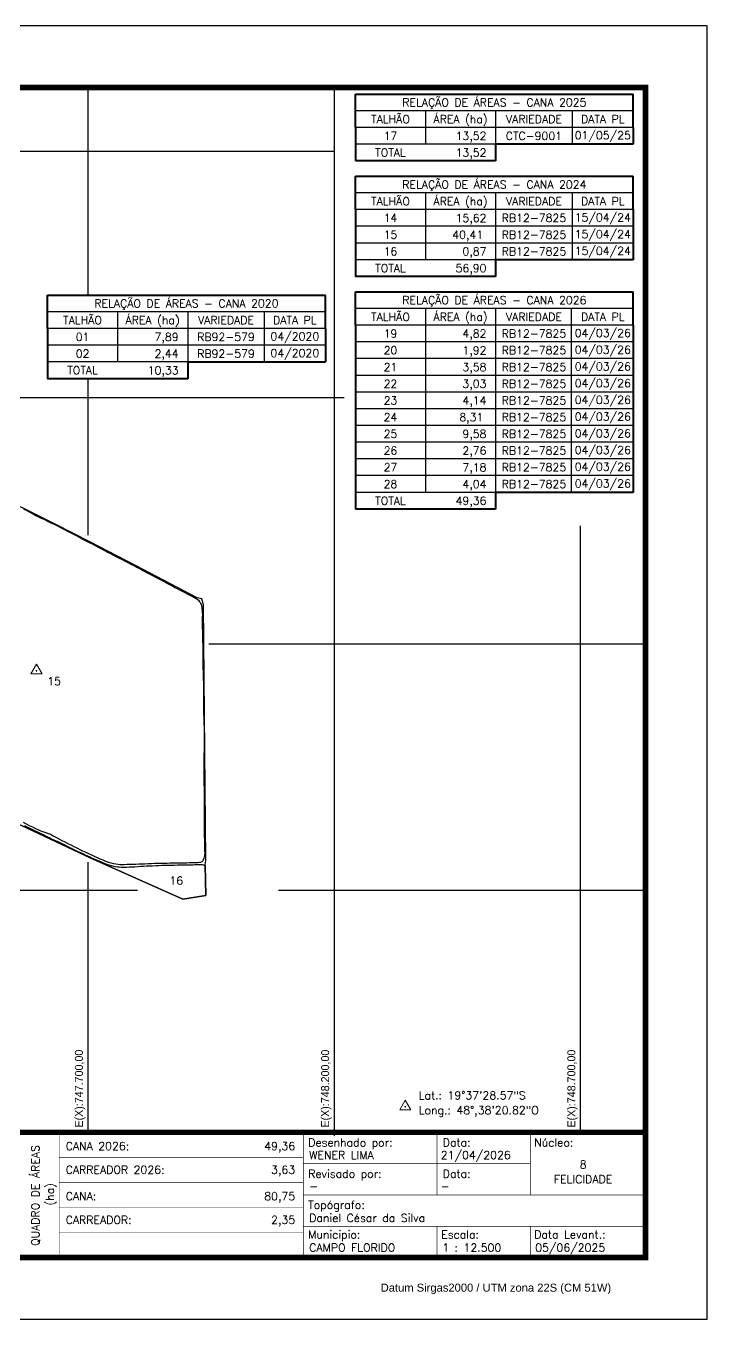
# Model space of a CAD drawing. Header units: feet. Extents: x 745245 to 748958, y 7827029 to 7829654.
# Drawn here: x 747574 to 748958, y 7827029 to 7829654 of the extents above; entities that cross this region are included whole.
import ezdxf
from ezdxf.enums import TextEntityAlignment as Align

# ---------------------------------------------------------------- set-up
doc = ezdxf.new("R2010")
doc.units = ezdxf.units.FT
doc.header["$MEASUREMENT"] = 0
doc.linetypes.add('LIN0', pattern=[0])
for name, color, linetype in [('0114001202', 1, 'Continuous'), ('0114001202015', 5, 'Continuous'), ('0114001202016', 5, 'Continuous'), ('MALHA', 8, 'Continuous'), ('MARGEM', 5, 'Continuous'), ('QUADRO_DE_AREAS_CANA_2026', 7, 'Continuous'), ('QUADRO_DE_AREAS_CANA_ANTIGA', 7, 'Continuous'), ('TEXTO', 7, 'Continuous')]:
    doc.layers.add(name, color=color, linetype=linetype)
doc.styles.add('marcelo', font='arial.ttf')
doc.styles.add('Simplex', font='simplex.shx')

msp = doc.modelspace()

# ---------------------------------------------------------------- linework, layer by layer
at = {"layer": '0114001202'}
msp.add_lwpolyline([(747505.6, 7828059.2), (747704.6, 7827965.7), (747892.9, 7827882), (747939.6, 7827889), (747938.2, 7827952.1), (747939.5, 7827960.2), (747934.9, 7828479.3), (747931.8, 7828491.2), (747921.9, 7828493.3), (747798.4, 7828558.2), (747703.8, 7828607.2), (747634.8, 7828642.5), (747591.5, 7828664.2), (747491.2, 7828713.2)], dxfattribs=at)
at = {"layer": '0114001202015'}
msp.add_lwpolyline([(747568.5, 7828037.9), (747574.9, 7828034.7), (747581.2, 7828031.5), (747587.6, 7828028.4), (747593.9, 7828025.4), (747600.1, 7828022.5), (747606.2, 7828019.8), (747612.4, 7828018), (747618.4, 7828015.9), (747623.9, 7828013.4), (747629.5, 7828010.5), (747635.2, 7828007.7), (747641, 7828004.5), (747647, 7828001.2), (747653.2, 7827998.1), (747659.5, 7827995), (747665.7, 7827991.9), (747671.8, 7827988.9), (747677.9, 7827985.9), (747683.7, 7827982.9), (747689.5, 7827979.9), (747696.2, 7827976.9), (747701.3, 7827974.5), (747707.2, 7827971.9), (747713, 7827969.2), (747718.8, 7827966.6), (747724.5, 7827964), (747730.2, 7827961.5), (747736.1, 7827959.2), (747742, 7827957), (747747.5, 7827955.3), (747752.3, 7827954.1), (747756.9, 7827953.2), (747761.3, 7827952.6), (747765.5, 7827952.3), (747769.9, 7827952.2), (747774, 7827952.2), (747779.9, 7827952.6), (747785.6, 7827952.8), (747791.4, 7827953), (747797.5, 7827953.1), (747803.7, 7827953.2), (747809.9, 7827953.4), (747816.1, 7827953.7), (747822.5, 7827954.1), (747829.1, 7827954.4), (747835.8, 7827954.7), (747842.4, 7827954.9), (747848.9, 7827955), (747855.2, 7827955.2), (747861.3, 7827955.2), (747867.2, 7827955.4), (747872.9, 7827955.7), (747878.6, 7827955.8), (747884.4, 7827955.7), (747890.3, 7827955.6), (747896, 7827955.7), (747901.3, 7827955.7), (747906.4, 7827955.9), (747911.3, 7827956.2), (747916, 7827956.5), (747920.1, 7827956.4), (747923.6, 7827956.5), (747926.5, 7827956.7), (747929, 7827957.2), (747930.9, 7827957.8), (747932.3, 7827958.3), (747933.3, 7827959.4), (747934.3, 7827960.8), (747935.4, 7827962.8), (747936.2, 7827965.2), (747936.9, 7827967.6), (747937.5, 7827969.7), (747937.9, 7827972), (747938, 7827974.9), (747937.9, 7827978.9), (747937.8, 7827983.2), (747937.6, 7827987.5), (747937.5, 7827992.2), (747937.4, 7827997.2), (747937.3, 7828002.7), (747937.1, 7828008.5), (747937.1, 7828014.4), (747937.1, 7828020.4), (747937.1, 7828026.4), (747936.9, 7828032.3), (747936.8, 7828038.1), (747936.8, 7828043.8), (747936.9, 7828049.5), (747937, 7828055.4), (747936.9, 7828061.7), (747936.9, 7828068.2), (747936.9, 7828075.2), (747936.8, 7828082.7), (747936.7, 7828090.6), (747936.7, 7828098.6), (747936.6, 7828106.8), (747936.5, 7828115.3), (747936.4, 7828123.7), (747936.4, 7828132.1), (747936.4, 7828140.4), (747936.4, 7828148.4), (747936.3, 7828155.4), (747936.4, 7828161.9), (747936.4, 7828168.9), (747936.5, 7828175.9), (747936.6, 7828182.8), (747936.6, 7828189.2), (747936.7, 7828195.5), (747936.7, 7828201.7), (747936.6, 7828207.8), (747936.6, 7828213.6), (747936.6, 7828219.3), (747936.6, 7828225.1), (747936.6, 7828231.1), (747936.5, 7828237.4), (747936.3, 7828244), (747936.2, 7828250.5), (747935.8, 7828257.1), (747935.7, 7828263.5), (747935.5, 7828270), (747935.4, 7828276.8), (747935.4, 7828283.9), (747935.5, 7828291.1), (747935.6, 7828298.4), (747935.6, 7828305.8), (747935.5, 7828313.3), (747935.4, 7828320.8), (747935.1, 7828328.3), (747934.8, 7828335.7), (747934.6, 7828343), (747934.4, 7828350.2), (747934.5, 7828357.1), (747934.5, 7828364.1), (747934.4, 7828371.1), (747934.3, 7828378.3), (747934.2, 7828385.4), (747934, 7828392.2), (747933.9, 7828398.9), (747933.8, 7828405.1), (747933.6, 7828410.8), (747933.5, 7828416.1), (747933.4, 7828421.2), (747933.3, 7828426.6), (747933.2, 7828432.1), (747933.1, 7828437.8), (747933.1, 7828443.2), (747933.1, 7828448.7), (747933.2, 7828454.2), (747933.3, 7828459.2), (747933.2, 7828463.4), (747932.9, 7828467.3), (747932.5, 7828470.9), (747932.1, 7828474), (747931.4, 7828476.9), (747930.7, 7828479.6), (747929.7, 7828481.8), (747929, 7828483.2), (747928.3, 7828484.2), (747927.4, 7828485.4), (747926, 7828487), (747923.5, 7828489.1), (747920, 7828491.5), (747916.3, 7828493.6), (747912.2, 7828495.8), (747907.6, 7828498.4), (747902.6, 7828501), (747897.4, 7828503.6), (747892.1, 7828506.3), (747886.8, 7828508.9), (747881.8, 7828511.4), (747876.7, 7828514), (747871.8, 7828516.9), (747866.7, 7828519.8), (747861.4, 7828522.7), (747856, 7828525.6), (747850.5, 7828528.4), (747845, 7828531.2), (747839.4, 7828534.2), (747833.7, 7828537.1), (747827.9, 7828540), (747822.4, 7828543), (747816.7, 7828545.9), (747811.1, 7828549), (747805.3, 7828552.1), (747799.6, 7828555.1), (747793.8, 7828558.1), (747787.9, 7828561.2), (747782.2, 7828564.2), (747776.3, 7828567.2), (747770.4, 7828570.3), (747764.6, 7828573.2), (747758.8, 7828576.2), (747753, 7828579.3), (747747, 7828582.4), (747740.9, 7828585.6), (747734.6, 7828588.9), (747728.2, 7828592.2), (747721.9, 7828595.5), (747715.7, 7828598.8), (747709.5, 7828602.1), (747703.1, 7828605.3), (747696.7, 7828608.7), (747690.2, 7828612.1), (747683.4, 7828615.6), (747676.8, 7828619.2), (747670.2, 7828622.5), (747663.8, 7828625.7), (747657.8, 7828628.9), (747651.7, 7828632.2), (747645.3, 7828635.4), (747638.8, 7828638.6), (747632.2, 7828642), (747625.5, 7828645.3), (747618.9, 7828648.5), (747612.4, 7828651.5), (747606.2, 7828654.3), (747600.3, 7828657), (747594.6, 7828660), (747588.7, 7828663.1), (747582.6, 7828666.4), (747576.5, 7828669.7), (747570.1, 7828673.1)], dxfattribs=at)
at = {"layer": '0114001202016'}
msp.add_lwpolyline([(747571.5, 7828031.2), (747576.2, 7828028.8), (747581.2, 7828026.3), (747586.5, 7828023.8), (747592, 7828021.2), (747597.6, 7828018.6), (747603.4, 7828015.8), (747609.4, 7828012.9), (747615.5, 7828009.9), (747621.6, 7828006.9), (747627.9, 7828003.9), (747634.1, 7828001), (747640.2, 7827998.2), (747646.2, 7827995.3), (747652, 7827992.6), (747657.8, 7827989.7), (747663.5, 7827986.9), (747669.1, 7827984), (747674.6, 7827981.3), (747680, 7827978.8), (747685.1, 7827976.5), (747690, 7827974.2), (747694.7, 7827972), (747699.4, 7827969.7), (747704.2, 7827967.5), (747709.1, 7827965.3), (747714.1, 7827963.1), (747718.9, 7827960.9), (747723.6, 7827958.7), (747728.4, 7827956.7), (747733.1, 7827954.8), (747737.9, 7827953.1), (747742.6, 7827951.4), (747747.4, 7827950), (747751.9, 7827949), (747756.3, 7827948.2), (747760.4, 7827947.6), (747764.3, 7827947.1), (747768.3, 7827946.9), (747772.9, 7827946.9), (747778.3, 7827947), (747784, 7827947.1), (747789.7, 7827947.2), (747795.5, 7827947.6), (747801.3, 7827948.2), (747807.1, 7827948.6), (747813.1, 7827948.9), (747819.1, 7827949.2), (747825.3, 7827949.4), (747831.6, 7827949.7), (747837.8, 7827950), (747844, 7827950.3), (747850.1, 7827950.6), (747856.3, 7827950.7), (747862.5, 7827950.8), (747868.9, 7827951), (747875.4, 7827951.1), (747882, 7827951.2), (747888.7, 7827951.4), (747895.3, 7827951.4), (747901.5, 7827951.3), (747907.5, 7827951.5), (747913, 7827951.7), (747917.6, 7827952), (747922, 7827952.3), (747926.2, 7827952.4), (747929.5, 7827952.2), (747932.1, 7827952), (747938.3, 7827949.9), (747939.6, 7827889), (747892.9, 7827882), (747704.6, 7827965.7), (747512.5, 7828055.9)], dxfattribs=at)
at = {"layer": 'MALHA', "color": 8, "elevation": 718}
for points in [[(747700, 7829529.4), (747700, 7829107.9)], [(748200, 7829529.4), (748200, 7827401.3)], [(746126, 7829400), (748200, 7829400)], [(747700, 7828938.2), (747700, 7828620.3)], [(745370.1, 7828900), (748220.5, 7828900)], [(748700, 7828639.6), (748700, 7827408.5)], [(747945.6, 7828400), (748832.6, 7828400)], [(747700, 7827956.8), (747700, 7827408.5)], [(747054.9, 7827900), (747800.7, 7827900)], [(748086.9, 7827900), (748832.6, 7827900)]]:
    msp.add_lwpolyline(points, dxfattribs=at)
at = {"layer": 'MARGEM', "color": 174, "linetype": 'LIN0', "elevation": 718, "flags": 128}
msp.add_lwpolyline([(748957.6, 7829654.4), (745245.1, 7829654.4), (745245.1, 7827029.4), (748957.6, 7827029.4)], close=True, dxfattribs=at)
at = {"layer": 'MARGEM', "color": 174, "linetype": 'LIN0', "const_width": 11.4, "elevation": 718, "flags": 128}
for points in [[(748832.6, 7829529.4), (745370.1, 7829529.4), (745370.1, 7827154.4), (748832.6, 7827154.4)], [(746457.6, 7827408.5), (748832.6, 7827408.5), (748832.6, 7827154.4), (746457.6, 7827154.4)]]:
    msp.add_lwpolyline(points, close=True, dxfattribs=at)
at = {"layer": 'MARGEM', "color": 174, "linetype": 'LIN0', "const_width": 1.26, "elevation": 718, "flags": 128}
for points in [[(747641.8, 7827408.5), (747641.8, 7827157.5)], [(748137.7, 7827408.5), (748137.7, 7827157.5)], [(748408.8, 7827281.4), (748408.8, 7827408.5)], [(748598.5, 7827281.4), (748598.5, 7827408.5)], [(747641.8, 7827357.7), (748137.7, 7827357.7)], [(748137.7, 7827345), (748598.5, 7827345)], [(747641.8, 7827306.9), (748137.7, 7827306.9)], [(748137.7, 7827281.4), (748832.8, 7827281.4)], [(747641.8, 7827256), (748137.7, 7827256)], [(747641.8, 7827205.2), (748137.7, 7827205.2)], [(748137.7, 7827217.9), (748832.7, 7827217.9)], [(748408.8, 7827217.9), (748408.8, 7827155)], [(748598.5, 7827217.9), (748598.5, 7827155)]]:
    msp.add_lwpolyline(points, dxfattribs=at)
at = {"layer": 'QUADRO_DE_AREAS_CANA_2026', "color": 174, "linetype": 'ByBlock', "lineweight": 40}
for p, q in [((748243.4, 7829046.7, 718), (748243.4, 7829114.6, 718)), ((748243.4, 7829114.6, 718), (748807.6, 7829114.6, 718)), ((748807.6, 7829046.7, 718), (748807.6, 7829114.6, 718)), ((748243.4, 7829046.7, 718), (748243.4, 7828707.5, 718)), ((748807.6, 7829046.7, 718), (748807.6, 7828707.5, 718)), ((748243.4, 7828707.5, 718), (748243.4, 7828673.5, 718)), ((748807.6, 7828707.5, 718), (748528, 7828707.5, 718)), ((748528, 7828707.5, 718), (748528, 7828673.5, 718)), ((748528, 7828673.5, 718), (748243.4, 7828673.5, 718))]:
    msp.add_line(p, q, dxfattribs=at)
at = {"layer": 'QUADRO_DE_AREAS_CANA_2026', "linetype": 'Continuous'}
for p, q in [((748807.6, 7829080.7, 718), (748243.4, 7829080.7, 718)), ((748385.7, 7829080.7, 718), (748385.7, 7828707.5, 718)), ((748528, 7829080.7, 718), (748528, 7828707.5, 718)), ((748681.2, 7829080.7, 718), (748681.2, 7828707.5, 718)), ((748807.6, 7829046.7, 718), (748243.4, 7829046.7, 718)), ((748807.6, 7829012.8, 718), (748243.4, 7829012.8, 718)), ((748807.6, 7828978.9, 718), (748243.4, 7828978.9, 718)), ((748807.6, 7828944.9, 718), (748243.4, 7828944.9, 718)), ((748807.6, 7828911, 718), (748243.4, 7828911, 718)), ((748807.6, 7828877.1, 718), (748243.4, 7828877.1, 718)), ((748807.6, 7828843.2, 718), (748243.4, 7828843.2, 718)), ((748807.6, 7828809.2, 718), (748243.4, 7828809.2, 718)), ((748807.6, 7828775.3, 718), (748243.4, 7828775.3, 718)), ((748807.6, 7828741.4, 718), (748243.4, 7828741.4, 718)), ((748528, 7828707.5, 718), (748243.4, 7828707.5, 718))]:
    msp.add_line(p, q, dxfattribs=at)
at = {"layer": 'QUADRO_DE_AREAS_CANA_ANTIGA', "color": 174, "linetype": 'ByBlock', "lineweight": 40}
for p, q in [((748243.4, 7829448, 718), (748243.4, 7829515.9, 718)), ((748243.4, 7829515.9, 718), (748807.6, 7829515.9, 718)), ((748807.6, 7829448, 718), (748807.6, 7829515.9, 718)), ((748243.4, 7829448, 718), (748243.4, 7829414.1, 718)), ((748807.6, 7829448, 718), (748807.6, 7829414.1, 718)), ((748243.4, 7829414.1, 718), (748243.4, 7829380.2, 718)), ((748807.6, 7829414.1, 718), (748528, 7829414.1, 718)), ((748528, 7829414.1, 718), (748528, 7829380.2, 718)), ((748528, 7829380.2, 718), (748243.4, 7829380.2, 718)), ((748243.4, 7829281.4, 718), (748243.4, 7829349.2, 718)), ((748243.4, 7829349.2, 718), (748807.6, 7829349.2, 718)), ((748807.6, 7829281.4, 718), (748807.6, 7829349.2, 718)), ((748243.4, 7829281.4, 718), (748243.4, 7829179.6, 718)), ((748807.6, 7829281.4, 718), (748807.6, 7829179.6, 718)), ((748243.4, 7829179.6, 718), (748243.4, 7829145.7, 718)), ((748807.6, 7829179.6, 718), (748528, 7829179.6, 718)), ((748528, 7829179.6, 718), (748528, 7829145.7, 718)), ((748528, 7829145.7, 718), (748243.4, 7829145.7, 718)), ((747618.1, 7829040, 718), (747618.1, 7829107.9, 718)), ((747618.1, 7829107.9, 718), (748182.3, 7829107.9, 718)), ((748182.3, 7829040, 718), (748182.3, 7829107.9, 718)), ((747618.1, 7829040, 718), (747618.1, 7828938.2, 718)), ((748182.3, 7829040, 718), (748182.3, 7828972.2, 718)), ((747618.1, 7828972.2, 718), (747618.1, 7828938.2, 718)), ((747902.8, 7828972.2, 718), (747902.8, 7828938.2, 718)), ((747902.8, 7828938.2, 718), (747618.1, 7828938.2, 718))]:
    msp.add_line(p, q, dxfattribs=at)
at = {"layer": 'QUADRO_DE_AREAS_CANA_ANTIGA', "linetype": 'Continuous'}
for p, q in [((748807.6, 7829482, 718), (748243.4, 7829482, 718)), ((748385.7, 7829482, 718), (748385.7, 7829414.1, 718)), ((748528, 7829482, 718), (748528, 7829414.1, 718)), ((748683.7, 7829482, 718), (748683.7, 7829414.1, 718)), ((748807.6, 7829448, 718), (748243.4, 7829448, 718)), ((748528, 7829414.1, 718), (748243.4, 7829414.1, 718)), ((748807.6, 7829315.3, 718), (748243.4, 7829315.3, 718)), ((748385.7, 7829315.3, 718), (748385.7, 7829179.6, 718)), ((748528, 7829315.3, 718), (748528, 7829179.6, 718)), ((748683.7, 7829315.3, 718), (748683.7, 7829179.6, 718)), ((748807.6, 7829281.4, 718), (748243.4, 7829281.4, 718)), ((748807.6, 7829247.5, 718), (748243.4, 7829247.5, 718)), ((748807.6, 7829213.5, 718), (748243.4, 7829213.5, 718)), ((748528, 7829179.6, 718), (748243.4, 7829179.6, 718)), ((748182.3, 7829073.9, 718), (747618.1, 7829073.9, 718)), ((747760.4, 7829073.9, 718), (747760.4, 7828972.2, 718)), ((747902.8, 7829073.9, 718), (747902.8, 7828972.2, 718)), ((748058.4, 7829073.9, 718), (748058.4, 7828972.2, 718)), ((748182.3, 7829040, 718), (747618.1, 7829040, 718)), ((748182.3, 7829006.1, 718), (747618.1, 7829006.1, 718)), ((747902.8, 7828972.2, 718), (747618.1, 7828972.2, 718))]:
    msp.add_line(p, q, dxfattribs=at)
at = {"layer": 'QUADRO_DE_AREAS_CANA_ANTIGA', "color": 174, "linetype": 'ByBlock', "lineweight": 40, "elevation": 718}
msp.add_lwpolyline([(747902.8, 7828972.2), (748182.3, 7828972.2)], dxfattribs=at)
at = {"layer": 'TEXTO', "color": 7, "lineweight": 9, "flags": 128}
msp.add_lwpolyline([(747584.4, 7828338.9), (747607, 7828338.9), (747595.7, 7828358.5)], close=True, dxfattribs=at)
at = {"layer": 'TEXTO', "color": 7, "lineweight": 9, "const_width": 1.77, "flags": 128}
msp.add_lwpolyline([(747594.8, 7828345.5, -1), (747596.6, 7828345.5, -1)], format="xyb", close=True, dxfattribs=at)
at = {"layer": 'TEXTO', "color": 7, "lineweight": 9, "elevation": 718, "flags": 128}
msp.add_lwpolyline([(748333.3, 7827454), (748355.9, 7827454), (748344.6, 7827473.6)], close=True, dxfattribs=at)
at = {"layer": 'TEXTO', "color": 7, "lineweight": 9, "const_width": 1.77, "elevation": 718, "flags": 128}
msp.add_lwpolyline([(748343.7, 7827460.5, -1), (748345.5, 7827460.5, -1)], format="xyb", close=True, dxfattribs=at)

# ---------------------------------------------------------------- texts
at = {"layer": 'MALHA', "color": 8}
msp.add_text('E(X):747.700,00', height=16.25, rotation=90, dxfattribs=at).set_placement((747694.9, 7827418.1, 718), align=Align.BOTTOM_LEFT)
at = {"layer": 'MALHA'}
for s, p in [('E(X):748.200,00', (748194.9, 7827418.1, 718)), ('E(X):748.700,00', (748694.9, 7827418.1, 718))]:
    msp.add_text(s, height=16.25, rotation=90, dxfattribs=at).set_placement(p, align=Align.BOTTOM_LEFT)
at = {"layer": 'MARGEM', "color": 7, "linetype": 'Continuous', "style": 'Simplex'}
for s, height, p in [('CANA 2026:', 16.25, (747655.1, 7827388.7, 718)), ('WENER LIMA', 16.25, (748149.6, 7827370.6, 718)), ('21/04/2026', 16.25, (748416.7, 7827370.6, 718)), ('CARREADOR 2026:', 16.25, (747655.1, 7827340.6, 718)), ('CANA:', 16.25, (747655.1, 7827287, 718)), ('-', 16.2, (748149.6, 7827307.1, 718)), ('-', 16.2, (748416.7, 7827307.1, 718)), ('CARREADOR:', 16.25, (747655.1, 7827238.9, 718)), ('Daniel César da Silva', 16.25, (748149.6, 7827242.8, 718)), ('CAMPO FLORIDO', 16.25, (748149.6, 7827182.6, 718)), ('1 : 12.500', 16.25, (748419.7, 7827182.6, 718)), ('05/06/2025', 16.25, (748608.5, 7827182.6, 718))]:
    msp.add_text(s, height=height, dxfattribs=at).set_placement(p, align=Align.TOP_LEFT)
for s, p in [('49,36', (748121, 7827388.7, 718)), ('3,63', (748121, 7827340.6, 718)), ('80,75', (748121, 7827287, 718)), ('2,35', (748121, 7827238.9, 718))]:
    msp.add_text(s, height=16.25, dxfattribs=at).set_placement(p, align=Align.TOP_RIGHT)
at = {"layer": 'MARGEM', "color": 7, "linetype": 'Continuous', "lineweight": 9}
for s, style, p in [('Desenhado por:', 'Simplex', (748147.5, 7827395.9, 718)), ('Data:', 'Simplex', (748420.8, 7827395.9, 718)), ('Núcleo:', 'Simplex', (748606.4, 7827395.9, 718)), ('Revisado por:', 'Simplex', (748147.5, 7827332.6, 718)), ('Data:', 'Simplex', (748420.8, 7827332.6, 718)), ('Topógrafo:', 'Simplex', (748147.5, 7827269.3, 718)), ('Municipio:', 'Simplex', (748147.5, 7827209.2, 718)), ('Escala:', 'Simplex', (748417.6, 7827209.2, 718)), ('Data Levant.:', 'Simplex', (748606.4, 7827209.2, 718)), ('Datum Sirgas2000 / UTM zona 22S (CM 51W)', 'marcelo', (748294.7, 7827101.4, 718))]:
    msp.add_text(s, height=16.25, dxfattribs=dict(at, style=style)).set_placement(p, align=Align.TOP_LEFT)
at = {"layer": 'MARGEM', "color": 7, "linetype": 'Continuous', "style": 'Simplex'}
for s, p in [('QUADRO DE ÁREAS', (747593.5, 7827280.2, 718)), ('(ha)', (747623.1, 7827282.7, 718))]:
    msp.add_text(s, height=16.25, rotation=90, dxfattribs=at).set_placement(p, align=Align.MIDDLE_CENTER)
for s, height, p in [('8', 16.2, (748705.7, 7827343.3, 718)), ('FELICIDADE', 16.25, (748705.7, 7827313.3, 718))]:
    msp.add_text(s, height=height, dxfattribs=at).set_placement(p, align=Align.MIDDLE_CENTER)
at = {"layer": 'QUADRO_DE_AREAS_CANA_2026', "linetype": 'Continuous', "style": 'Simplex'}
for s, p in [('RELAÇÃO DE ÁREAS - CANA 2026', (748525.5, 7829097.6, 718)), ('TALHÃO', (748314.6, 7829063.7, 718)), ('ÁREA (ha)', (748456.9, 7829063.7, 718)), ('VARIEDADE', (748605.9, 7829063.7, 718)), ('DATA PL', (748745.7, 7829063.7, 718)), ('19', (748314.6, 7829029.8, 718)), ('RB12-7825', (748605.9, 7829029.8, 718)), ('04/03/26', (748745.7, 7829030.9, 718)), ('20', (748314.6, 7828995.8, 718)), ('RB12-7825', (748605.9, 7828995.8, 718)), ('04/03/26', (748745.7, 7828996.9, 718)), ('21', (748314.6, 7828961.9, 718)), ('RB12-7825', (748605.9, 7828961.9, 718)), ('04/03/26', (748745.7, 7828963, 718)), ('22', (748314.6, 7828928, 718)), ('RB12-7825', (748605.9, 7828928, 718)), ('04/03/26', (748745.7, 7828929.1, 718)), ('04/03/26', (748745.7, 7828895.2, 718)), ('23', (748314.6, 7828894.1, 718)), ('RB12-7825', (748605.9, 7828894.1, 718)), ('24', (748314.6, 7828860.1, 718)), ('RB12-7825', (748605.9, 7828860.1, 718)), ('04/03/26', (748745.7, 7828861.2, 718)), ('25', (748314.6, 7828826.2, 718)), ('RB12-7825', (748605.9, 7828826.2, 718)), ('04/03/26', (748745.7, 7828827.3, 718)), ('26', (748314.6, 7828792.3, 718)), ('RB12-7825', (748605.9, 7828792.3, 718)), ('04/03/26', (748745.7, 7828793.4, 718)), ('27', (748314.6, 7828758.4, 718)), ('RB12-7825', (748605.9, 7828758.4, 718)), ('04/03/26', (748745.7, 7828759.5, 718)), ('28', (748314.6, 7828724.4, 718)), ('RB12-7825', (748605.9, 7828724.4, 718)), ('04/03/26', (748745.7, 7828725.5, 718)), ('TOTAL', (748314.6, 7828690.5, 718))]:
    msp.add_text(s, height=16.25, dxfattribs=at).set_placement(p, align=Align.MIDDLE_CENTER)
for s, p in [('4,82', (748509.5, 7829021.6, 718)), ('1,92', (748509.5, 7828987.6, 718)), ('3,58', (748509.5, 7828953.7, 718)), ('3,03', (748509.5, 7828919.8, 718)), ('4,14', (748509.5, 7828885.8, 718)), ('8,31', (748503.1, 7828851.9, 718)), ('9,58', (748509.5, 7828818, 718)), ('2,76', (748509.5, 7828784.1, 718)), ('7,18', (748509.5, 7828750.1, 718)), ('4,04', (748509.5, 7828716.2, 718)), ('49,36', (748509.5, 7828682.3, 718))]:
    msp.add_text(s, height=16.25, dxfattribs=at).set_placement(p, align=Align.RIGHT)
at = {"layer": 'QUADRO_DE_AREAS_CANA_ANTIGA', "linetype": 'Continuous', "style": 'Simplex'}
for s, p in [('RELAÇÃO DE ÁREAS - CANA 2025', (748525.5, 7829498.9, 718)), ('TALHÃO', (748314.6, 7829465, 718)), ('ÁREA (ha)', (748456.9, 7829465, 718)), ('VARIEDADE', (748605.9, 7829465, 718)), ('DATA PL', (748745.7, 7829465, 718)), ('17', (748314.6, 7829431.1, 718)), ('CTC-9001', (748605.9, 7829431.1, 718)), ('01/05/25', (748745.7, 7829432.2, 718)), ('TOTAL', (748314.6, 7829397.1, 718)), ('RELAÇÃO DE ÁREAS - CANA 2024', (748525.5, 7829332.3, 718)), ('TALHÃO', (748314.6, 7829298.3, 718)), ('ÁREA (ha)', (748456.9, 7829298.3, 718)), ('VARIEDADE', (748605.9, 7829298.3, 718)), ('DATA PL', (748745.7, 7829298.3, 718)), ('14', (748314.6, 7829264.4, 718)), ('RB12-7825', (748605.9, 7829264.4, 718)), ('15/04/24', (748745.7, 7829265.5, 718)), ('15', (748314.6, 7829230.5, 718)), ('RB12-7825', (748605.9, 7829230.5, 718)), ('15/04/24', (748745.7, 7829231.6, 718)), ('16', (748314.6, 7829196.6, 718)), ('RB12-7825', (748605.9, 7829196.6, 718)), ('15/04/24', (748745.7, 7829197.7, 718)), ('TOTAL', (748314.6, 7829162.6, 718)), ('RELAÇÃO DE ÁREAS - CANA 2020', (747900.2, 7829090.9, 718)), ('TALHÃO', (747689.3, 7829057, 718)), ('ÁREA (ha)', (747831.6, 7829057, 718)), ('VARIEDADE', (747980.6, 7829057, 718)), ('DATA PL', (748120.4, 7829057, 718)), ('01', (747689.3, 7829023, 718)), ('RB92-579', (747980.6, 7829023, 718)), ('04/2020', (748120.4, 7829024.1, 718)), ('02', (747689.3, 7828989.1, 718)), ('RB92-579', (747980.6, 7828989.1, 718)), ('04/2020', (748120.4, 7828990.2, 718)), ('TOTAL', (747689.3, 7828955.2, 718))]:
    msp.add_text(s, height=16.25, dxfattribs=at).set_placement(p, align=Align.MIDDLE_CENTER)
for s, p in [('13,52', (748509.5, 7829422.9, 718)), ('13,52', (748509.5, 7829388.9, 718)), ('15,62', (748509.5, 7829256.2, 718)), ('40,41', (748502.8, 7829222.3, 718)), ('0,87', (748509.5, 7829188.4, 718)), ('56,90', (748509.5, 7829154.4, 718)), ('7,89', (747884.3, 7829014.8, 718)), ('2,44', (747884.3, 7828980.9, 718)), ('10,33', (747884.3, 7828947, 718))]:
    msp.add_text(s, height=16.25, dxfattribs=at).set_placement(p, align=Align.RIGHT)
at = {"layer": 'TEXTO', "linetype": 'Continuous', "style": 'Simplex'}
for s, p in [('15', (747617.6, 7828316)), ('16', (747865.7, 7827911.3))]:
    msp.add_text(s, height=16.25, dxfattribs=at).set_placement(p)
at = {"layer": 'TEXTO', "linetype": 'ByBlock', "style": 'Simplex'}
for s, p in [('Lat.: 19°37\'28.57"S', (748371.9, 7827475.5, 1539)), ('Long.: 48°,38\'20.82"O', (748371.9, 7827445.3, 1539))]:
    msp.add_text(s, height=16.25, dxfattribs=at).set_placement(p)

doc.saveas('drawing.dxf')
